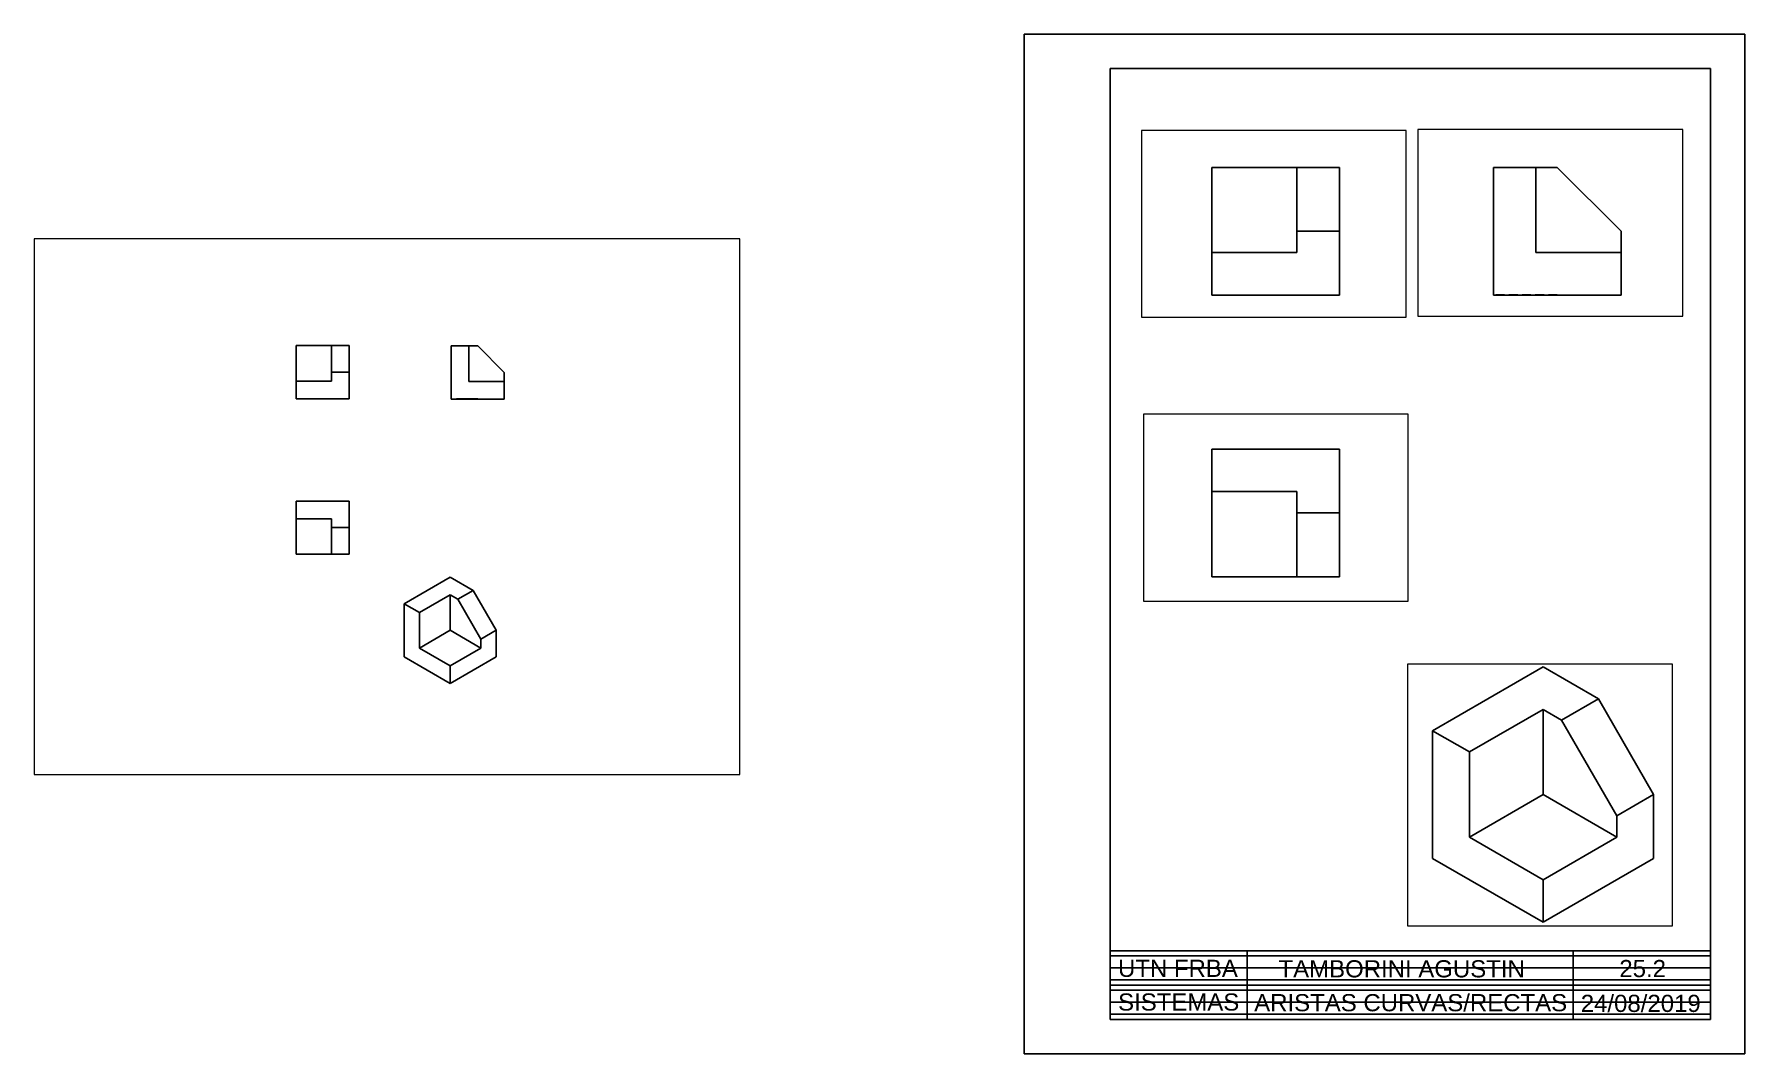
# Paper-space layout 'Presentación1' of a CAD drawing. Header units: millimetres. Extents: x 26 to 524, y -62 to 235.
# The model-space entities are those that its viewports show. They can reach past a viewport. Long polylines and large blocks are cut down to what shows.
import ezdxf

# ---------------------------------------------------------------- set-up
doc = ezdxf.new("R2010")
doc.units = ezdxf.units.MM
doc.linetypes.add('LÍNEAS_OCULTAS2', pattern=[4.7625, 3.175, -1.5875])
doc.layers.add('No Visibles', color=210, linetype='LÍNEAS_OCULTAS2', lineweight=30)
doc.layers.add('Rotulo', color=7, linetype='Continuous', lineweight=25)
doc.layers.add('Rotulo - Finas', color=61, linetype='Continuous', plot=False)
doc.layers.add('VP', color=10, linetype='Continuous', plot=False)
doc.styles.get("Standard").update_dxf_attribs({"font": 'arial.ttf'})

msp = doc.modelspace()

# ---------------------------------------------------------------- linework, layer by layer
for p, q in [((2561.94, 2420.09), (2561.94, 2450.09)), ((2561.94, 2450.09), (2591.94, 2450.09)), ((2581.94, 2450.09), (2581.94, 2430.09)), ((2591.94, 2450.09), (2591.94, 2420.09)), ((2659.44, 2449.87), (2649.44, 2449.87)), ((2649.44, 2449.87), (2649.44, 2419.87)), ((2659.44, 2449.87), (2659.44, 2429.87)), ((2659.44, 2449.87), (2664.44, 2449.87)), ((2664.44, 2449.87), (2679.44, 2434.87)), ((2581.94, 2435.09), (2591.94, 2435.09)), ((2679.44, 2429.87), (2679.44, 2434.87)), ((2581.94, 2430.09), (2561.94, 2430.09)), ((2659.44, 2429.87), (2679.44, 2429.87)), ((2679.44, 2419.87), (2679.44, 2429.87)), ((2591.94, 2420.09), (2561.94, 2420.09)), ((2649.44, 2419.87), (2679.44, 2419.87)), ((2561.94, 2362.37), (2591.94, 2362.37)), ((2561.94, 2332.37), (2561.94, 2362.37)), ((2591.94, 2362.37), (2591.94, 2332.37)), ((2581.94, 2352.37), (2561.94, 2352.37)), ((2581.94, 2332.37), (2581.94, 2352.37)), ((2581.94, 2347.37), (2591.94, 2347.37)), ((2591.94, 2332.37), (2561.94, 2332.37)), ((2622.87, 2304.45), (2648.85, 2319.45)), ((2648.85, 2319.45), (2661.84, 2311.95)), ((2653.18, 2306.95), (2661.84, 2311.95)), ((2661.84, 2311.95), (2674.83, 2289.45)), ((2631.53, 2299.45), (2648.85, 2309.45)), ((2648.85, 2289.45), (2648.85, 2309.45)), ((2648.85, 2309.45), (2653.18, 2306.95)), ((2622.87, 2304.45), (2622.87, 2274.45)), ((2622.87, 2304.45), (2631.53, 2299.45)), ((2653.18, 2306.95), (2666.17, 2284.45)), ((2631.53, 2279.45), (2631.53, 2299.45)), ((2631.53, 2279.45), (2648.85, 2289.45)), ((2648.85, 2289.45), (2666.17, 2279.45)), ((2674.83, 2289.45), (2666.17, 2284.45)), ((2674.83, 2274.45), (2674.83, 2289.45)), ((2666.17, 2284.45), (2666.17, 2279.45)), ((2648.85, 2269.45), (2631.53, 2279.45)), ((2666.17, 2279.45), (2648.85, 2269.45)), ((2622.87, 2274.45), (2648.85, 2259.45)), ((2648.85, 2259.45), (2674.83, 2274.45)), ((2648.85, 2259.45), (2648.85, 2269.45))]:
    msp.add_line(p, q)
at = {"layer": 'No Visibles'}
msp.add_line((2664.44, 2419.87), (2649.44, 2419.87), dxfattribs=at)

psp = doc.layouts.new('Presentación1')

# ---------------------------------------------------------------- linework, layer by layer
at = {"layer": 'Rotulo'}
for p, q in [((314.23, 235.11), (314.23, -61.89)), ((524.23, 235.11), (314.23, 235.11)), ((524.23, -61.89), (524.23, 235.11)), ((339.23, 225.11), (514.23, 225.11)), ((339.23, -51.89), (339.23, 225.11)), ((514.23, 225.11), (514.23, -51.89)), ((514.23, -31.89), (339.23, -31.89)), ((379.23, -51.89), (379.23, -31.89)), ((474.23, -51.89), (474.23, -31.89)), ((514.23, -41.89), (339.23, -41.89)), ((514.23, -51.89), (339.23, -51.89)), ((314.23, -61.89), (524.23, -61.89))]:
    psp.add_line(p, q, dxfattribs=at)
at = {"layer": 'Rotulo - Finas'}
for p, q in [((339.23, -33.39), (514.23, -33.39)), ((339.23, -36.89), (514.23, -36.89)), ((514.23, -40.39), (339.23, -40.39)), ((339.23, -43.39), (514.23, -43.39)), ((339.23, -46.89), (514.23, -46.89)), ((514.23, -50.39), (339.23, -50.39))]:
    psp.add_line(p, q, dxfattribs=at)

# ---------------------------------------------------------------- texts
at = {"layer": 'Rotulo', "char_height": 5, "attachment_point": 5}
for s, width, insert in [('UTN FRBA', 39.903, (359.02, -37.03)), ('TAMBORINI AGUSTIN', 95, (424.23, -37.17)), ('25.2', 39.903, (494.46, -37.09)), ('SISTEMAS', 39.903, (359.24, -46.84)), ('ARISTAS CURVAS/RECTAS', 95, (426.85, -47.04)), ('24/08/2019', 39.903, (493.9, -47.24))]:
    psp.add_mtext_dynamic_manual_height_columns(s, width=width, gutter_width=12.5, heights=[0], dxfattribs=dict(at, insert=insert))

# ---------------------------------------------------------------- viewports
at = {"layer": 'No Visibles'}
psp.add_viewport(center=(128.5, 97.5), size=(205.6, 156), view_center_point=(2613.19, 2359.22), view_height=302.1652, dxfattribs=at)
at = {"layer": 'VP'}
for center, size, view_center_point, view_height, status in [((386.96, 179.9), (77.18, 54.4041), (2576.5, 2436.84), 43.8744, 3), ((467.56, 180.17), (77.18, 54.4041), (2662.82, 2436.84), 43.8744, 4), ((387.55, 97.21), (77.18, 54.4041), (2576.98, 2348.61), 43.8744, 5), ((464.52, 13.49), (77.18, 76.2722), (2648.11, 2289.34), 61.5101, 6)]:
    psp.add_viewport(center=center, size=size, view_center_point=view_center_point, view_height=view_height, status=status, dxfattribs=at)

doc.saveas('drawing.dxf')
